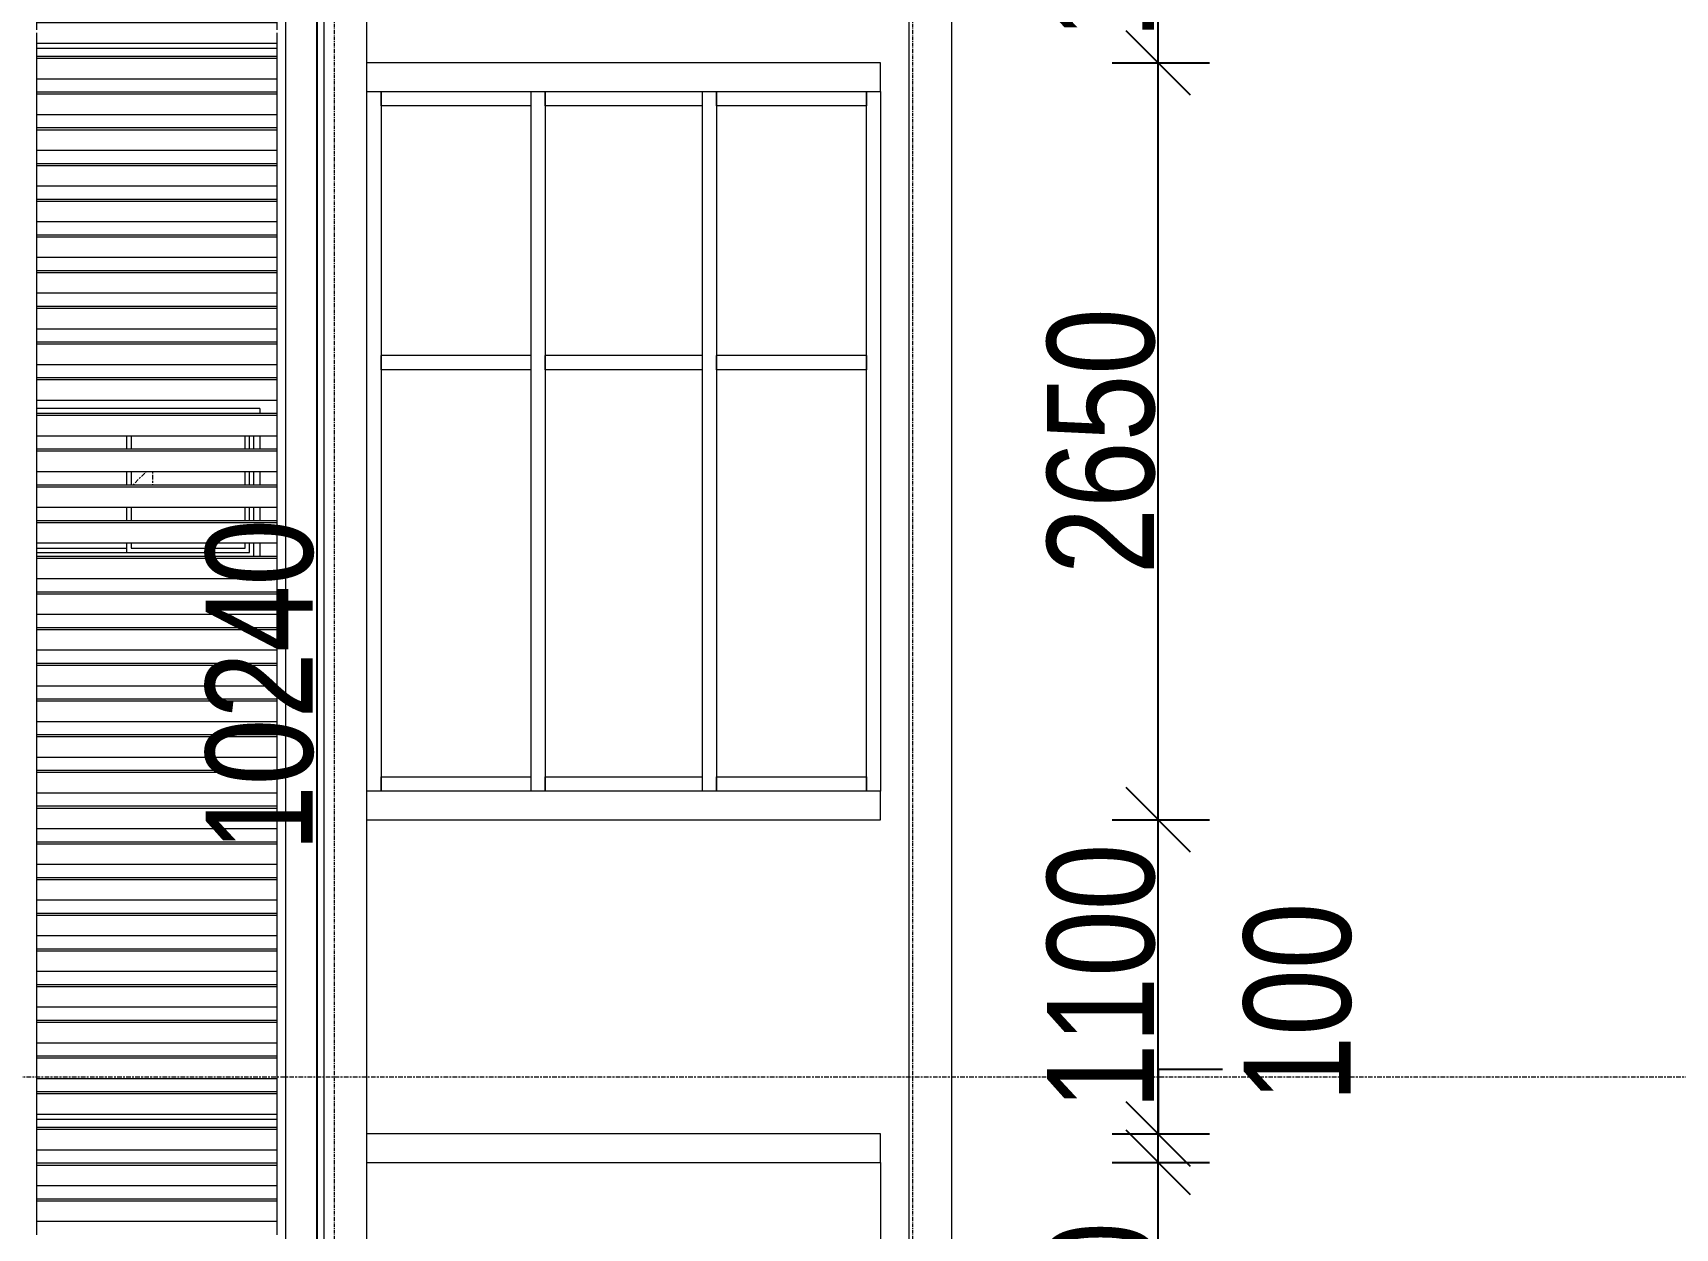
# Model space of a CAD drawing. Header units: millimetres. Extents: x -35190 to 411743, y -233114 to 23872.
# Drawn here: x 162426 to 168179, y -160805 to -156620 of the extents above; entities that cross this region are included whole.
import ezdxf

# ---------------------------------------------------------------- set-up
doc = ezdxf.new("R2010")
doc.units = ezdxf.units.MM
doc.linetypes.add('Centre', pattern=[31.75, 6.35, -4.7625, 15.875, -4.7625])
doc.linetypes.add('Grid Line', pattern=[22.225, 12.7, -3.175, 3.175, -3.175])
for name, color, linetype, lineweight in [('A-ANNO-DIMS', 211, 'Continuous', 9), ('A-FLOR', 192, 'Continuous', 18), ('A-FLOR-LEVL', 51, 'Continuous', 18), ('A-GLAZ', 151, 'Continuous', 18), ('A-GLAZ-CURT', 52, 'Continuous', 18), ('A-GLAZ-CWMG', 51, 'Continuous', 18), ('A-WALL', 113, 'Continuous', 18), ('Q-CASE', 31, 'Continuous', 18), ('S-GRID', 1, 'Continuous', 9)]:
    doc.layers.add(name, color=color, linetype=linetype, lineweight=lineweight)
doc.styles.add('Arial_3', font='arial.ttf', dxfattribs={"width": 0.8, "height": 375})
doc.dimstyles.new('main_4_5mm', dxfattribs={"dimscale": 304.8, "dimtxt": 382.597275, "dimasz": 0.738189, "dimexe": 0.590551, "dimexo": 0.0625, "dimgap": 0.024606, "dimtad": 1, "dimdec": 0, "dimzin": 0, "dimdsep": 46, "dimtxsty": 'Arial_3', "dimblk1": 'OBLIQUE', "dimblk2": 'OBLIQUE', "dimsah": 1, "dimcen": 0.09, "dimdle": 0.590551, "dimazin": 0, "dimtfac": 1, "dimtdec": 4, "dimtix": 1, "dimtmove": 0, "dimatfit": 3, "dimfxl": 0.590551, "dimfxlon": 1, "dimtvp": 1, "dimtolj": 1, "dimtzin": 0, "dimarcsym": 2})
doc.dimstyles.new('main_4_5mm_1', dxfattribs={"dimscale": 304.8, "dimtxt": 382.597275, "dimasz": 0.738189, "dimexe": 0.590551, "dimexo": 0.0625, "dimgap": 0.024606, "dimtad": 1, "dimdec": 0, "dimzin": 0, "dimdsep": 46, "dimtxsty": 'Arial_3', "dimblk1": 'OBLIQUE', "dimblk2": 'OBLIQUE', "dimsah": 1, "dimcen": 0.09, "dimdle": 0.590551, "dimazin": 0, "dimtfac": 1, "dimtdec": 4, "dimtix": 1, "dimtmove": 1, "dimatfit": 3, "dimfxl": 0.590551, "dimfxlon": 1, "dimtvp": 1, "dimtolj": 1, "dimtzin": 0, "dimarcsym": 2})

# ---------------------------------------------------------------- blocks, each defined once
blk = doc.blocks.new('Rectangular Mullion - 50 x 150mm-723572-West')
at = {"layer": 'A-GLAZ-CWMG'}
for p, q in [((265.3, 7600), (265.3, 7650)), ((790.3, 7600), (265.3, 7600)), ((790.3, 7650), (790.3, 7600))]:
    blk.add_line(p, q, dxfattribs=at)
blk = doc.blocks.new('Rectangular Mullion - 50 x 150mm-723573-West')
at = {"layer": 'A-GLAZ-CWMG'}
for p, q in [((1440.3, 5200), (1440.3, 5250)), ((1440.3, 5250), (1965.3, 5250)), ((1965.3, 5250), (1965.3, 5200))]:
    blk.add_line(p, q, dxfattribs=at)
blk = doc.blocks.new('Rectangular Mullion - 50 x 150mm-723960-West')
at = {"layer": 'A-GLAZ-CWMG'}
for p, q in [((840.3, 5200), (840.3, 5250)), ((840.3, 5250), (1390.3, 5250)), ((1390.3, 5250), (1390.3, 5200))]:
    blk.add_line(p, q, dxfattribs=at)
blk = doc.blocks.new('Rectangular Mullion - 50 x 150mm-725073-West')
at = {"layer": 'A-GLAZ-CWMG'}
blk.add_line((265.3, 6700), (265.3, 5200), dxfattribs=at)
blk = doc.blocks.new('Rectangular Mullion - 50 x 150mm-725074-West')
at = {"layer": 'A-GLAZ-CWMG'}
blk.add_line((265.3, 7650), (265.3, 6700), dxfattribs=at)
blk = doc.blocks.new('Rectangular Mullion - 50 x 150mm-725075-West')
at = {"layer": 'A-GLAZ-CWMG'}
blk.add_line((1965.3, 6700), (1965.3, 7650), dxfattribs=at)
blk = doc.blocks.new('Rectangular Mullion - 50 x 150mm-725076-West')
at = {"layer": 'A-GLAZ-CWMG'}
blk.add_line((1965.3, 5200), (1965.3, 6700), dxfattribs=at)
blk = doc.blocks.new('Rectangular Mullion - 50 x 150mm-723575-West')
at = {"layer": 'A-GLAZ-CWMG'}
for p, q in [((1440.3, 6675), (1440.3, 6725)), ((1965.3, 6725), (1440.3, 6725)), ((1965.3, 6675), (1440.3, 6675)), ((1965.3, 6725), (1965.3, 6675))]:
    blk.add_line(p, q, dxfattribs=at)
blk = doc.blocks.new('Rectangular Mullion - 50 x 150mm-723961-West')
at = {"layer": 'A-GLAZ-CWMG'}
for p, q in [((840.3, 6675), (840.3, 6725)), ((1390.3, 6725), (840.3, 6725)), ((1390.3, 6675), (840.3, 6675)), ((1390.3, 6725), (1390.3, 6675))]:
    blk.add_line(p, q, dxfattribs=at)
blk = doc.blocks.new('Rectangular Mullion - 50 x 150mm-725067-West')
at = {"layer": 'A-GLAZ-CWMG'}
for p, q in [((1390.3, 6700), (1390.3, 5200)), ((1440.3, 6700), (1440.3, 5200))]:
    blk.add_line(p, q, dxfattribs=at)
blk = doc.blocks.new('Rectangular Mullion - 50 x 150mm-725068-West')
at = {"layer": 'A-GLAZ-CWMG'}
for p, q in [((1390.3, 7650), (1390.3, 6700)), ((1440.3, 7650), (1440.3, 6700))]:
    blk.add_line(p, q, dxfattribs=at)
blk = doc.blocks.new('Casework 1 - Casework 1-478824-West')
at = {"layer": 'Q-CASE'}
for p, q in [((65.3, 10840), (65.3, 0)), ((2264.3, 0), (2264.3, 10840)), ((215.3, 150), (215.3, 10690)), ((2114.3, 10690), (2114.3, 0)), ((2015.3, 7750), (215.3, 7750)), ((2015.3, 7650), (2015.3, 7750)), ((215.3, 7650), (2015.3, 7650)), ((2015.3, 5200), (215.3, 5200)), ((2015.3, 5100), (2015.3, 5200)), ((215.3, 5100), (2015.3, 5100)), ((2015.3, 4000), (215.3, 4000)), ((2015.3, 3900), (2015.3, 4000)), ((215.3, 3900), (2015.3, 3900))]:
    blk.add_line(p, q, dxfattribs=at)
blk = doc.blocks.new('Sliding - 2L - SL_6-V14-West')
at = {"layer": 'A-GLAZ'}
for p, q in [((-159.7, 6540), (-939.7, 6540)), ((-159.7, 6540), (-159.7, 6521.9)), ((-624.8, 6396.9), (-624.8, 6443.1)), ((-624.7, 6396.9), (-624.7, 6443.1)), ((-609.7, 6443.1), (-609.7, 6396.9)), ((-210.7, 6396.9), (-210.7, 6443.1)), ((-195.7, 6396.9), (-195.7, 6443.1)), ((-179.7, 6396.9), (-179.7, 6443.1)), ((-159.7, 6443.1), (-159.7, 6396.9)), ((-624.8, 6271.9), (-624.8, 6318.1)), ((-624.7, 6271.9), (-624.7, 6318.1)), ((-609.7, 6318.1), (-609.7, 6271.9)), ((-210.7, 6271.9), (-210.7, 6318.1)), ((-195.7, 6271.9), (-195.7, 6318.1)), ((-179.7, 6271.9), (-179.7, 6318.1)), ((-159.7, 6318.1), (-159.7, 6271.9)), ((-624.8, 6146.9), (-624.8, 6193.1)), ((-624.7, 6146.9), (-624.7, 6193.1)), ((-609.7, 6193.1), (-609.7, 6146.9)), ((-210.7, 6146.9), (-210.7, 6193.1)), ((-195.7, 6146.9), (-195.7, 6193.1)), ((-179.7, 6146.9), (-179.7, 6193.1)), ((-159.7, 6193.1), (-159.7, 6146.9)), ((-939.7, 6051.1), (-624.8, 6051.1)), ((-624.8, 6051.1), (-624.8, 6068.1)), ((-624.7, 6036), (-624.7, 6068.1)), ((-609.7, 6068.1), (-609.7, 6051)), ((-609.7, 6051), (-210.7, 6051)), ((-210.7, 6051), (-210.7, 6068.1)), ((-195.7, 6036), (-195.7, 6068.1)), ((-179.7, 6021.9), (-179.7, 6068.1)), ((-159.7, 6068.1), (-159.7, 6021.9)), ((-939.7, 6036), (-195.7, 6036))]:
    blk.add_line(p, q, dxfattribs=at)
at = {"layer": 'A-GLAZ', "linetype": 'Centre'}
for p, q in [((-604, 6271.9), (-557.8, 6318.1)), ((-535.2, 6318.1), (-535.2, 6271.9))]:
    blk.add_line(p, q, dxfattribs=at)
blk = doc.blocks.new('grill panel - grill panel-V15-West')
at = {"layer": 'A-GLAZ-CURT'}
for p, q in [((-939.7, 639.8), (-939.7, 646.9)), ((-99.7, 646.9), (-939.7, 646.9)), ((-939.7, 615.4), (-939.7, 639.8)), ((-99.7, 639.8), (-939.7, 639.8)), ((-99.7, 646.9), (-99.7, 639.8)), ((-99.7, 639.8), (-99.7, 615.4)), ((-99.7, 568.1), (-939.7, 568.1))]:
    blk.add_line(p, q, dxfattribs=at)
blk = doc.blocks.new('grill panel - grill panel-V18-West')
at = {"layer": 'A-GLAZ-CURT'}
for p, q in [((-939.7, 5389.8), (-939.7, 5396.9)), ((-99.7, 5396.9), (-939.7, 5396.9)), ((-939.7, 5365.4), (-939.7, 5389.8)), ((-99.7, 5389.8), (-939.7, 5389.8)), ((-99.7, 5396.9), (-99.7, 5389.8)), ((-99.7, 5389.8), (-99.7, 5365.8)), ((-99.7, 5318.1), (-939.7, 5318.1))]:
    blk.add_line(p, q, dxfattribs=at)
blk = doc.blocks.new('grill panel - grill panel-V19-West')
at = {"layer": 'A-GLAZ-CURT'}
for p, q in [((-939.7, 7764.8), (-939.7, 7771.9)), ((-99.7, 7771.9), (-939.7, 7771.9)), ((-99.7, 7771.9), (-99.7, 7764.8)), ((-939.7, 7740.5), (-939.7, 7764.8)), ((-99.7, 7764.8), (-939.7, 7764.8)), ((-99.7, 7764.8), (-99.7, 7740.5)), ((-99.7, 7693.1), (-939.7, 7693.1))]:
    blk.add_line(p, q, dxfattribs=at)
blk = doc.blocks.new('Rectangular Mullion - 30mm Square-695042-West')
at = {"layer": 'A-GLAZ-CWMG'}
for p, q in [((-99.7, 730), (-99.7, 646.9)), ((-99.7, 615.4), (-99.7, 605))]:
    blk.add_line(p, q, dxfattribs=at)
blk = doc.blocks.new('Rectangular Mullion - 30mm Square-V20-West')
at = {"layer": 'A-GLAZ-CWMG'}
for p, q in [((-99.7, 5480), (-99.7, 5396.9)), ((-99.7, 5365.8), (-99.7, 5355))]:
    blk.add_line(p, q, dxfattribs=at)
blk = doc.blocks.new('Rectangular Mullion - 30mm Square-V21-West')
at = {"layer": 'A-GLAZ-CWMG'}
for p, q in [((-99.7, 7855), (-99.7, 7771.9)), ((-99.7, 7740.5), (-99.7, 7730))]:
    blk.add_line(p, q, dxfattribs=at)
blk = doc.blocks.new('Rectangular Mullion - 30mm Square-695045-West')
at = {"layer": 'A-GLAZ-CWMG'}
for p, q in [((-939.7, 646.9), (-939.7, 730)), ((-939.7, 605), (-939.7, 615.4))]:
    blk.add_line(p, q, dxfattribs=at)
blk = doc.blocks.new('Rectangular Mullion - 30mm Square-V22-West')
at = {"layer": 'A-GLAZ-CWMG'}
for p, q in [((-939.7, 7771.9), (-939.7, 7855)), ((-939.7, 7730), (-939.7, 7740.5))]:
    blk.add_line(p, q, dxfattribs=at)
blk = doc.blocks.new('Rectangular Mullion - 50 x 150mm-723962-West')
at = {"layer": 'A-GLAZ-CWMG'}
for p, q in [((840.3, 7600), (840.3, 7650)), ((1390.3, 7600), (840.3, 7600)), ((1390.3, 7650), (1390.3, 7600))]:
    blk.add_line(p, q, dxfattribs=at)
blk = doc.blocks.new('_Oblique')
at = {"color": 0, "linetype": 'ByBlock', "lineweight": -2}
blk.add_line((-0.5, -0.5), (0.5, 0.5), dxfattribs=at)
blk = doc.blocks.new('*D2551')
at = {"layer": 'A-ANNO-DIMS', "color": 0, "lineweight": -2, "transparency": 16777216}
for p, q in [((166367.7, -162105), (166367.7, -160395)), ((166206.8, -160575), (166547.7, -160575)), ((166206.8, -161925), (166547.7, -161925))]:
    blk.add_line(p, q, dxfattribs=at)
at = {"layer": 'Defpoints', "color": 0, "transparency": 16777216}
for p in [(166187.7, -160575), (166367.7, -160575), (166187.7, -161925)]:
    blk.add_point(p, dxfattribs=at)
at = {"layer": 'A-ANNO-DIMS', "color": 0, "lineweight": -2, "transparency": 16777216, "xscale": 224.9999999999999, "yscale": 224.9999999999999, "zscale": 224.9999999999999}
for p, rotation in [((166367.7, -160575), 90), ((166367.7, -161925), 270)]:
    blk.add_blockref('_Oblique', p, dxfattribs=dict(at, rotation=rotation))
at = {"layer": 'A-ANNO-DIMS', "color": 0, "transparency": 16777216, "insert": (166168.6, -161250), "char_height": 375, "width": 991.692, "attachment_point": 5, "rotation": 90, "style": 'Arial_3'}
blk.add_mtext('\\A1;1350', dxfattribs=at)
blk = doc.blocks.new('*D2552')
at = {"layer": 'A-ANNO-DIMS', "color": 0, "lineweight": -2, "transparency": 16777216}
for p, q in [((166592.7, -160250), (166367.7, -160250)), ((166367.7, -160250), (166367.7, -160475)), ((166367.7, -160755), (166367.7, -160295)), ((166206.8, -160475), (166547.7, -160475)), ((166206.8, -160575), (166547.7, -160575))]:
    blk.add_line(p, q, dxfattribs=at)
at = {"layer": 'Defpoints', "color": 0, "transparency": 16777216}
for p in [(166187.7, -160475), (166367.7, -160475), (166187.7, -160575)]:
    blk.add_point(p, dxfattribs=at)
at = {"layer": 'A-ANNO-DIMS', "color": 0, "lineweight": -2, "transparency": 16777216, "xscale": 224.9999999999999, "yscale": 224.9999999999999, "zscale": 224.9999999999999}
for p, rotation in [((166367.7, -160475), 90), ((166367.7, -160575), 270)]:
    blk.add_blockref('_Oblique', p, dxfattribs=dict(at, rotation=rotation))
at = {"layer": 'A-ANNO-DIMS', "color": 0, "transparency": 16777216, "insert": (166667, -160364.4), "char_height": 375, "width": 743.769, "attachment_point": 1, "rotation": 90, "line_spacing_factor": 0.941778, "style": 'Arial_3'}
blk.add_mtext('\\A1;100', dxfattribs=at)
blk = doc.blocks.new('*D2553')
at = {"layer": 'A-ANNO-DIMS', "color": 0, "lineweight": -2, "transparency": 16777216}
for p, q in [((166367.7, -160655), (166367.7, -159195)), ((166206.8, -159375), (166547.7, -159375)), ((166206.8, -160475), (166547.7, -160475))]:
    blk.add_line(p, q, dxfattribs=at)
at = {"layer": 'Defpoints', "color": 0, "transparency": 16777216}
for p in [(166187.7, -159375), (166367.7, -159375), (166187.7, -160475)]:
    blk.add_point(p, dxfattribs=at)
at = {"layer": 'A-ANNO-DIMS', "color": 0, "lineweight": -2, "transparency": 16777216, "xscale": 224.9999999999999, "yscale": 224.9999999999999, "zscale": 224.9999999999999}
for p, rotation in [((166367.7, -159375), 90), ((166367.7, -160475), 270)]:
    blk.add_blockref('_Oblique', p, dxfattribs=dict(at, rotation=rotation))
at = {"layer": 'A-ANNO-DIMS', "color": 0, "transparency": 16777216, "insert": (166168.7, -159925), "char_height": 375, "width": 991.692, "attachment_point": 5, "rotation": 90, "style": 'Arial_3'}
blk.add_mtext('\\A1;1100', dxfattribs=at)
blk = doc.blocks.new('*D2554')
at = {"layer": 'A-ANNO-DIMS', "color": 0, "lineweight": -2, "transparency": 16777216}
for p, q in [((166367.7, -159555), (166367.7, -156545)), ((166206.8, -156725), (166547.7, -156725)), ((166206.8, -159375), (166547.7, -159375))]:
    blk.add_line(p, q, dxfattribs=at)
at = {"layer": 'Defpoints', "color": 0, "transparency": 16777216}
for p in [(166187.7, -156725), (166367.7, -156725), (166187.7, -159375)]:
    blk.add_point(p, dxfattribs=at)
at = {"layer": 'A-ANNO-DIMS', "color": 0, "lineweight": -2, "transparency": 16777216, "xscale": 224.9999999999999, "yscale": 224.9999999999999, "zscale": 224.9999999999999}
for p, rotation in [((166367.7, -156725), 90), ((166367.7, -159375), 270)]:
    blk.add_blockref('_Oblique', p, dxfattribs=dict(at, rotation=rotation))
at = {"layer": 'A-ANNO-DIMS', "color": 0, "transparency": 16777216, "insert": (166168.7, -158050), "char_height": 375, "width": 991.692, "attachment_point": 5, "rotation": 90, "style": 'Arial_3'}
blk.add_mtext('\\A1;2650', dxfattribs=at)
blk = doc.blocks.new('*D2555')
at = {"layer": 'A-ANNO-DIMS', "color": 0, "lineweight": -2, "transparency": 16777216}
for p, q in [((166367.7, -156905), (166367.7, -155445)), ((166206.8, -155625), (166547.7, -155625)), ((166206.8, -156725), (166547.7, -156725))]:
    blk.add_line(p, q, dxfattribs=at)
at = {"layer": 'Defpoints', "color": 0, "transparency": 16777216}
for p in [(166187.7, -155625), (166367.7, -155625), (166187.7, -156725)]:
    blk.add_point(p, dxfattribs=at)
at = {"layer": 'A-ANNO-DIMS', "color": 0, "lineweight": -2, "transparency": 16777216, "xscale": 224.9999999999999, "yscale": 224.9999999999999, "zscale": 224.9999999999999}
for p, rotation in [((166367.7, -155625), 90), ((166367.7, -156725), 270)]:
    blk.add_blockref('_Oblique', p, dxfattribs=dict(at, rotation=rotation))
at = {"layer": 'A-ANNO-DIMS', "color": 0, "transparency": 16777216, "insert": (166168.7, -156175), "char_height": 375, "width": 991.692, "attachment_point": 5, "rotation": 90, "style": 'Arial_3'}
blk.add_mtext('\\A1;1100', dxfattribs=at)
blk = doc.blocks.new('*D2560')
at = {"layer": 'A-ANNO-DIMS', "color": 0, "lineweight": -2, "transparency": 16777216}
for p, q in [((163420.7, -153605), (163420.7, -164205)), ((163259.7, -153785), (163600.7, -153785)), ((163259.7, -164025), (163600.7, -164025))]:
    blk.add_line(p, q, dxfattribs=at)
at = {"layer": 'Defpoints', "color": 0, "transparency": 16777216}
for p in [(163240.7, -153785), (163240.7, -164025), (163420.7, -164025)]:
    blk.add_point(p, dxfattribs=at)
at = {"layer": 'A-ANNO-DIMS', "color": 0, "lineweight": -2, "transparency": 16777216, "xscale": 224.9999999999999, "yscale": 224.9999999999999, "zscale": 224.9999999999999}
for p, rotation in [((163420.7, -153785), 90), ((163420.7, -164025), 270)]:
    blk.add_blockref('_Oblique', p, dxfattribs=dict(at, rotation=rotation))
at = {"layer": 'A-ANNO-DIMS', "color": 0, "transparency": 16777216, "insert": (163221.7, -158905), "char_height": 375, "width": 1239.615, "attachment_point": 5, "rotation": 90, "style": 'Arial_3'}
blk.add_mtext('\\A1;10240', dxfattribs=at)

msp = doc.modelspace()

# ---------------------------------------------------------------- linework, layer by layer
at = {"layer": 'A-FLOR'}
for p, q in [((163280.7, -156675), (162440.7, -156675)), ((163280.7, -160425), (162440.7, -160425))]:
    msp.add_line(p, q, dxfattribs=at)
at = {"layer": 'A-FLOR-LEVL', "linetype": 'Centre', "lineweight": 9}
msp.add_line((136961.3, -160275), (193150.9, -160275), dxfattribs=at)
at = {"layer": 'A-WALL'}
for p, q in [((163310.7, -153785), (163310.7, -164025)), ((165395.7, -156825), (165395.7, -159275)), ((165395.7, -160575), (165395.7, -164025))]:
    msp.add_line(p, q, dxfattribs=at)
at = {"layer": 'S-GRID', "linetype": 'Grid Line'}
for p, q in [((163483.2, -164779.8), (163483.2, -146883)), ((165508.2, -164779.8), (165508.2, -146883))]:
    msp.add_line(p, q, dxfattribs=at)

# ---------------------------------------------------------------- block references
at = {"layer": 'A-GLAZ', "linetype": 'Centre'}
msp.add_blockref('Sliding - 2L - SL_6-V14-West', (163380.4, -164475), dxfattribs=at)
at = {"layer": 'A-GLAZ-CURT'}
for name, p in [('grill panel - grill panel-V15-West', (163380.4, -157225)), ('grill panel - grill panel-V19-West', (163380.4, -164475)), ('grill panel - grill panel-V15-West', (163380.4, -157475)), ('grill panel - grill panel-V15-West', (163380.4, -157600)), ('grill panel - grill panel-V15-West', (163380.4, -157725)), ('grill panel - grill panel-V15-West', (163380.4, -157850)), ('grill panel - grill panel-V15-West', (163380.4, -157975)), ('grill panel - grill panel-V15-West', (163380.4, -158100)), ('grill panel - grill panel-V15-West', (163380.4, -158225)), ('grill panel - grill panel-V15-West', (163380.4, -158350)), ('grill panel - grill panel-V15-West', (163380.4, -158475)), ('grill panel - grill panel-V15-West', (163380.4, -158600)), ('grill panel - grill panel-V15-West', (163380.4, -158725)), ('grill panel - grill panel-V15-West', (163380.4, -158850)), ('grill panel - grill panel-V15-West', (163380.4, -158975)), ('grill panel - grill panel-V15-West', (163380.4, -159100)), ('grill panel - grill panel-V15-West', (163380.4, -159225)), ('grill panel - grill panel-V15-West', (163380.4, -159350)), ('grill panel - grill panel-V15-West', (163380.4, -159475)), ('grill panel - grill panel-V15-West', (163380.4, -159600)), ('grill panel - grill panel-V18-West', (163380.4, -164475)), ('grill panel - grill panel-V15-West', (163380.4, -159850)), ('grill panel - grill panel-V15-West', (163380.4, -159975)), ('grill panel - grill panel-V15-West', (163380.4, -160100)), ('grill panel - grill panel-V15-West', (163380.4, -160225)), ('grill panel - grill panel-V15-West', (163380.4, -160350)), ('grill panel - grill panel-V15-West', (163380.4, -160475)), ('grill panel - grill panel-V15-West', (163380.4, -160600)), ('grill panel - grill panel-V15-West', (163380.4, -160725)), ('grill panel - grill panel-V15-West', (163380.4, -160850)), ('grill panel - grill panel-V15-West', (163380.4, -160975)), ('grill panel - grill panel-V15-West', (163380.4, -161100)), ('grill panel - grill panel-V15-West', (163380.4, -161225)), ('grill panel - grill panel-V15-West', (163380.4, -161350))]:
    msp.add_blockref(name, p, dxfattribs=at)
at = {"layer": 'A-GLAZ-CWMG'}
for name, p in [('Rectangular Mullion - 30mm Square-V22-West', (163380.4, -164475)), ('Rectangular Mullion - 30mm Square-V21-West', (163380.4, -164475)), ('Rectangular Mullion - 30mm Square-695045-West', (163380.4, -157475)), ('Rectangular Mullion - 30mm Square-695042-West', (163380.4, -157475)), ('Rectangular Mullion - 50 x 150mm-723572-West', (163380.4, -164475)), ('Rectangular Mullion - 50 x 150mm-725074-West', (163380.4, -164475)), ('Rectangular Mullion - 50 x 150mm-725068-West', (162780.4, -164475)), ('Rectangular Mullion - 50 x 150mm-723962-West', (163380.4, -164475)), ('Rectangular Mullion - 50 x 150mm-725068-West', (163380.4, -164475)), ('Rectangular Mullion - 50 x 150mm-723572-West', (164555.4, -164475)), ('Rectangular Mullion - 50 x 150mm-725075-West', (163380.4, -164475)), ('Rectangular Mullion - 30mm Square-695045-West', (163380.4, -157600)), ('Rectangular Mullion - 30mm Square-695042-West', (163380.4, -157600)), ('Rectangular Mullion - 30mm Square-695045-West', (163380.4, -157725)), ('Rectangular Mullion - 30mm Square-695042-West', (163380.4, -157725)), ('Rectangular Mullion - 30mm Square-695045-West', (163380.4, -157850)), ('Rectangular Mullion - 30mm Square-695042-West', (163380.4, -157850)), ('Rectangular Mullion - 30mm Square-695045-West', (163380.4, -157975)), ('Rectangular Mullion - 30mm Square-695042-West', (163380.4, -157975)), ('Rectangular Mullion - 30mm Square-695045-West', (163380.4, -158100)), ('Rectangular Mullion - 30mm Square-695042-West', (163380.4, -158100)), ('Rectangular Mullion - 30mm Square-695045-West', (163380.4, -158225)), ('Rectangular Mullion - 30mm Square-695042-West', (163380.4, -158225)), ('Rectangular Mullion - 30mm Square-695045-West', (163380.4, -158350)), ('Rectangular Mullion - 30mm Square-695042-West', (163380.4, -158350)), ('Rectangular Mullion - 30mm Square-695045-West', (163380.4, -158475)), ('Rectangular Mullion - 30mm Square-695042-West', (163380.4, -158475)), ('Rectangular Mullion - 50 x 150mm-723575-West', (162205.4, -164475)), ('Rectangular Mullion - 50 x 150mm-725073-West', (163380.4, -164475)), ('Rectangular Mullion - 50 x 150mm-725067-West', (162780.4, -164475)), ('Rectangular Mullion - 50 x 150mm-723961-West', (163380.4, -164475)), ('Rectangular Mullion - 50 x 150mm-725067-West', (163380.4, -164475)), ('Rectangular Mullion - 50 x 150mm-723575-West', (163380.4, -164475)), ('Rectangular Mullion - 50 x 150mm-725076-West', (163380.4, -164475)), ('Rectangular Mullion - 30mm Square-695045-West', (163380.4, -158600)), ('Rectangular Mullion - 30mm Square-695042-West', (163380.4, -158600)), ('Rectangular Mullion - 30mm Square-695045-West', (163380.4, -158725)), ('Rectangular Mullion - 30mm Square-695042-West', (163380.4, -158725)), ('Rectangular Mullion - 30mm Square-695045-West', (163380.4, -158850)), ('Rectangular Mullion - 30mm Square-695042-West', (163380.4, -158850)), ('Rectangular Mullion - 30mm Square-695045-West', (163380.4, -158975)), ('Rectangular Mullion - 30mm Square-695042-West', (163380.4, -158975)), ('Rectangular Mullion - 30mm Square-695045-West', (163380.4, -159100)), ('Rectangular Mullion - 30mm Square-695042-West', (163380.4, -159100)), ('Rectangular Mullion - 30mm Square-695045-West', (163380.4, -159225)), ('Rectangular Mullion - 30mm Square-695042-West', (163380.4, -159225)), ('Rectangular Mullion - 30mm Square-695045-West', (163380.4, -159350)), ('Rectangular Mullion - 30mm Square-695042-West', (163380.4, -159350)), ('Rectangular Mullion - 30mm Square-695045-West', (163380.4, -159475)), ('Rectangular Mullion - 30mm Square-695042-West', (163380.4, -159475)), ('Rectangular Mullion - 30mm Square-695045-West', (163380.4, -159600)), ('Rectangular Mullion - 30mm Square-695042-West', (163380.4, -159600)), ('Rectangular Mullion - 30mm Square-695045-West', (163380.4, -159725)), ('Rectangular Mullion - 30mm Square-V20-West', (163380.4, -164475)), ('Rectangular Mullion - 30mm Square-695045-West', (163380.4, -159850)), ('Rectangular Mullion - 30mm Square-695042-West', (163380.4, -159850)), ('Rectangular Mullion - 30mm Square-695045-West', (163380.4, -159975)), ('Rectangular Mullion - 30mm Square-695042-West', (163380.4, -159975)), ('Rectangular Mullion - 50 x 150mm-723573-West', (162205.4, -164475)), ('Rectangular Mullion - 50 x 150mm-723960-West', (163380.4, -164475)), ('Rectangular Mullion - 50 x 150mm-723573-West', (163380.4, -164475)), ('Rectangular Mullion - 30mm Square-695045-West', (163380.4, -160100)), ('Rectangular Mullion - 30mm Square-695042-West', (163380.4, -160100)), ('Rectangular Mullion - 30mm Square-695045-West', (163380.4, -160225)), ('Rectangular Mullion - 30mm Square-695042-West', (163380.4, -160225)), ('Rectangular Mullion - 30mm Square-695045-West', (163380.4, -160350)), ('Rectangular Mullion - 30mm Square-695042-West', (163380.4, -160350)), ('Rectangular Mullion - 30mm Square-695045-West', (163380.4, -160475)), ('Rectangular Mullion - 30mm Square-695042-West', (163380.4, -160475)), ('Rectangular Mullion - 30mm Square-695045-West', (163380.4, -160600)), ('Rectangular Mullion - 30mm Square-695042-West', (163380.4, -160600)), ('Rectangular Mullion - 30mm Square-695045-West', (163380.4, -160725)), ('Rectangular Mullion - 30mm Square-695042-West', (163380.4, -160725)), ('Rectangular Mullion - 30mm Square-695045-West', (163380.4, -160850)), ('Rectangular Mullion - 30mm Square-695042-West', (163380.4, -160850)), ('Rectangular Mullion - 30mm Square-695045-West', (163380.4, -160975)), ('Rectangular Mullion - 30mm Square-695042-West', (163380.4, -160975)), ('Rectangular Mullion - 30mm Square-695045-West', (163380.4, -161100)), ('Rectangular Mullion - 30mm Square-695042-West', (163380.4, -161100)), ('Rectangular Mullion - 30mm Square-695045-West', (163380.4, -161225)), ('Rectangular Mullion - 30mm Square-695042-West', (163380.4, -161225)), ('Rectangular Mullion - 30mm Square-695045-West', (163380.4, -161350)), ('Rectangular Mullion - 30mm Square-695042-West', (163380.4, -161350)), ('Rectangular Mullion - 30mm Square-695045-West', (163380.4, -161475)), ('Rectangular Mullion - 30mm Square-695042-West', (163380.4, -161475))]:
    msp.add_blockref(name, p, dxfattribs=at)
at = {"layer": 'Q-CASE'}
msp.add_blockref('Casework 1 - Casework 1-478824-West', (163380.4, -164475), dxfattribs=at)

# ---------------------------------------------------------------- dimensions: what is measured, and where the dimension line sits
at = {"layer": 'A-ANNO-DIMS'}
for base, p1, p2, override, picture, middle in [((163420.7, -164025), (163240.7, -153785), (163240.7, -164025), {"dimpost": '<>', "dimfxl": 10240}, '*D2560', (163221.7, -158905)), ((166367.7, -155625), (166187.7, -156725), (166187.7, -155625), {"dimpost": '<>', "dimfxl": 1100}, '*D2555', (166168.7, -156175)), ((166367.7, -156725), (166187.7, -159375), (166187.7, -156725), {"dimpost": '<>', "dimfxl": 2650}, '*D2554', (166168.7, -158050)), ((166367.7, -159375), (166187.7, -160475), (166187.7, -159375), {"dimpost": '<>', "dimfxl": 1100}, '*D2553', (166168.7, -159925)), ((166367.7, -160575), (166187.7, -161925), (166187.7, -160575), {"dimpost": '<>', "dimfxl": 1350}, '*D2551', (166168.6, -161250))]:
    dim = msp.add_linear_dim(base=base, p1=p1, p2=p2, angle=90, dimstyle='main_4_5mm', override=override, dxfattribs=at)
    dim.commit()
    dim.dimension.update_dxf_attribs({"geometry": picture, "text_midpoint": middle})
dim = msp.add_linear_dim(base=(166367.7, -160475), p1=(166187.7, -160575), p2=(166187.7, -160475), angle=90, dimstyle='main_4_5mm_1', override={"dimpost": '<>', "dimfxl": 100}, dxfattribs=at)
dim.commit()
dim.dimension.update_dxf_attribs({"geometry": '*D2552', "text_midpoint": (166735.6, -160463), "dimtype": 160, "text_rotation": 90})

doc.saveas('drawing.dxf')
